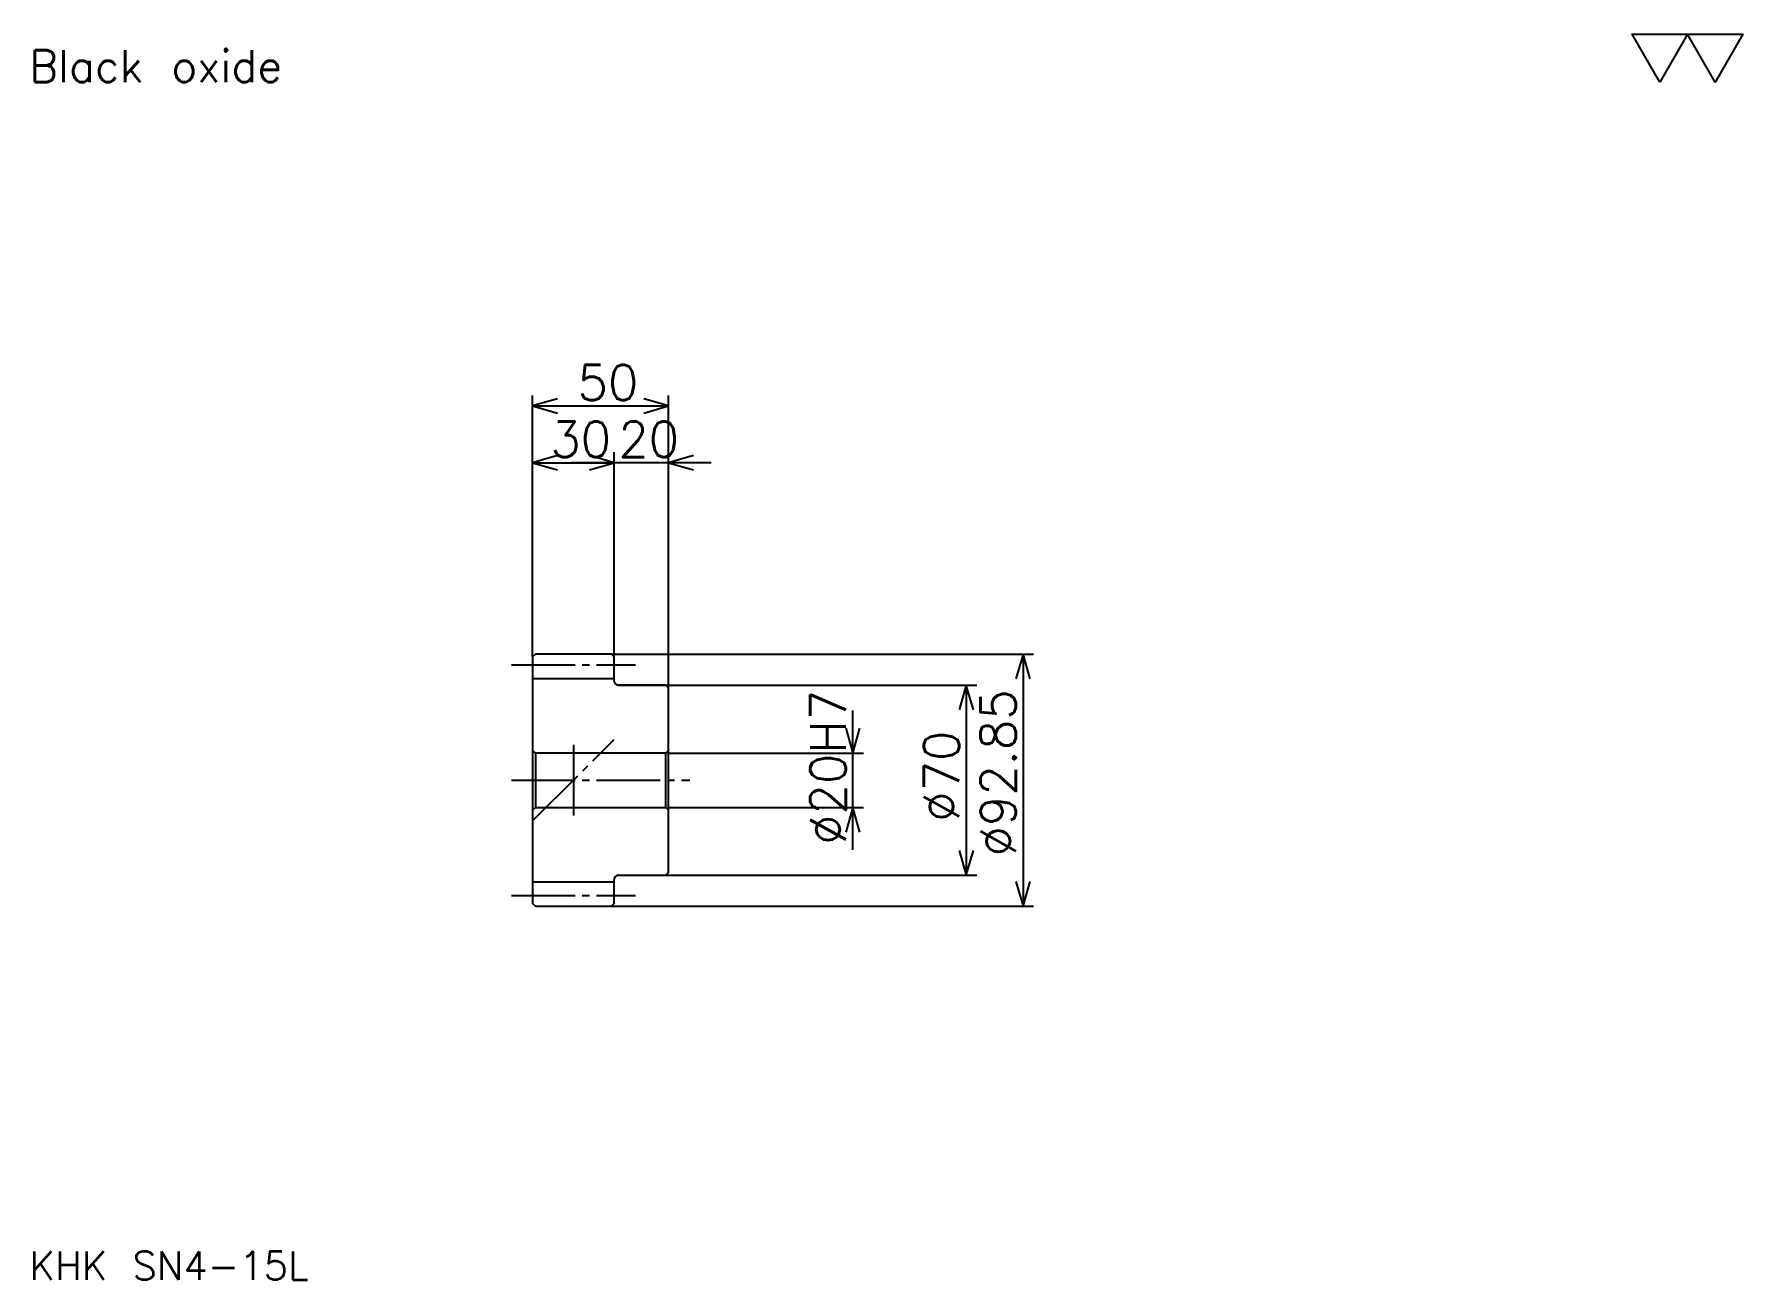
# Model space of a CAD drawing. Extents: x 28 to 657, y 29 to 487.
import ezdxf

# ---------------------------------------------------------------- set-up
doc = ezdxf.new("R2010")
doc.units = 0
doc.linetypes.add('DASHDOT', pattern=[31.304349, 23.478261, -2.608696, 2.608696, -2.608696])
doc.layers.get('0').update_dxf_attribs({"linetype": 'CONTINUOUS'})
doc.layers.add('DASHDOT', color=6, linetype='DASHDOT')
doc.styles.add('KANJI', font='TXT', dxfattribs={"bigfont": 'BIGFONT'})

msp = doc.modelspace()

# ---------------------------------------------------------------- linework, layer by layer
at = {"color": 5}
for p, q in [((211.304337, 259.035095), (211.304337, 354.252472)), ((261.304321, 259.035095), (261.304321, 354.252472)), ((211.304337, 350.339417), (261.304321, 350.339417)), ((241.304337, 259.035095), (241.304337, 333.382935)), ((211.304337, 329.469879), (241.304337, 329.469879)), ((276.956512, 329.469879), (225.652161, 329.469879)), ((211.304337, 258.035095), (211.304337, 259.035095)), ((240.304337, 259.035095), (261.304321, 259.035095)), ((241.304337, 258.035095), (241.304337, 259.035095)), ((261.304321, 259.035095), (395.652161, 259.035095)), ((261.304321, 246.608688), (261.304321, 259.035095)), ((391.739136, 259.035095), (391.739136, 166.182281)), ((242.804337, 247.608688), (261.304321, 247.608688)), ((261.304321, 247.608688), (374.782593, 247.608688)), ((370.869568, 247.608688), (370.869568, 177.608688)), ((329.130432, 186.956512), (329.130432, 238.260864)), ((261.304321, 222.608688), (333.043457, 222.608688)), ((261.304321, 202.608688), (333.043457, 202.608688)), ((242.804337, 177.608688), (261.304321, 177.608688)), ((261.304321, 177.608688), (374.782593, 177.608688)), ((240.304337, 166.182281), (261.304321, 166.182281)), ((261.304321, 166.182281), (395.652161, 166.182281))]:
    msp.add_line(p, q, dxfattribs=at)
at = {"color": 4}
for p, q in [((211.304337, 250.035095), (241.304337, 250.035095)), ((212.304337, 222.608688), (212.304337, 202.608688)), ((260.304321, 222.608688), (261.304321, 223.608688)), ((260.304321, 202.608688), (261.304321, 201.608688)), ((211.304337, 175.182281), (241.304337, 175.182281))]:
    msp.add_line(p, q, dxfattribs=at)
at = {"color": 7}
msp.add_line((226.304337, 225.652161), (226.304337, 199.565216), dxfattribs=at)
msp.add_lwpolyline([(626.086975, 469.565216), (615.913086, 487.200012), (656.608704, 487.200012), (646.434814, 469.565216), (636.260864, 487.200012), (626.086975, 469.565216)], dxfattribs=at)
at = {"color": 5}
for points in [[(220.434769, 352.94812), (211.304337, 350.339417), (220.434769, 347.730743)], [(252.173904, 347.730743), (261.304321, 350.339417), (252.173904, 352.94812)], [(220.434769, 332.078583), (211.304337, 329.469879), (220.434769, 326.861176)], [(232.173904, 326.861176), (241.304337, 329.469879), (232.173904, 332.078583)], [(232.173904, 326.861176), (241.304337, 329.469879), (232.173904, 332.078583)], [(270.434784, 332.078583), (261.304321, 329.469879), (270.434784, 326.861176)], [(394.347809, 249.904663), (391.739136, 259.035095), (389.130432, 249.904663)], [(373.478241, 238.478256), (370.869568, 247.608688), (368.260864, 238.478256)], [(326.521729, 231.73912), (329.130432, 222.608688), (331.739136, 231.73912)], [(331.739136, 193.478256), (329.130432, 202.608688), (326.521729, 193.478256)], [(368.260864, 186.73912), (370.869568, 177.608688), (373.478241, 186.73912)], [(389.130432, 175.312714), (391.739136, 166.182281), (394.347809, 175.312714)]]:
    msp.add_lwpolyline(points, dxfattribs=at)
at = {"color": 4}
for points in [[(241.304337, 249.108688), (241.304337, 258.035095), (240.304337, 259.035095), (212.304337, 259.035095), (211.304337, 258.035095), (211.304337, 201.608688)], [(242.804337, 177.608688), (260.304321, 177.608688), (261.304321, 178.608688), (261.304321, 246.608688), (260.304321, 247.608688), (242.804337, 247.608688)], [(211.304337, 201.608688), (212.304337, 202.608688), (260.304321, 202.608688), (260.304321, 222.608688), (212.304337, 222.608688), (211.304337, 223.608688)], [(211.304337, 201.608688), (211.304337, 167.182281), (212.304337, 166.182281), (240.304337, 166.182281), (241.304337, 167.182281), (241.304337, 176.108688)]]:
    msp.add_lwpolyline(points, dxfattribs=at)
for centre, start, end in [((242.804337, 249.108688), 180, 270), ((242.804337, 176.108688), 90, 180)]:
    msp.add_arc(centre, 1.5, start, end, dxfattribs=at)
at = {"layer": 'DASHDOT', "color": 7}
for p, q in [((203.478256, 255.035095), (249.130432, 255.035095)), ((211.304337, 197.608688), (241.304337, 227.608688)), ((203.478256, 212.608688), (269.130432, 212.608688)), ((203.478256, 170.182281), (249.130432, 170.182281))]:
    msp.add_line(p, q, dxfattribs=at)

# ---------------------------------------------------------------- texts
at = {"color": 7, "style": 'KANJI'}
for s, height, p in [('Black oxide', 11.73913, (26.086956, 469.565216)), ('50', 13.043478, (227.82608, 352.426392)), ('30', 13.043478, (217.82608, 331.556824)), ('20', 13.043478, (242.82608, 331.556824)), ('KHK SN4-15L', 10.434783, (26.086956, 28.695652))]:
    msp.add_text(s, height=height, dxfattribs=at).set_placement(p)
for s, p in [('%%c20H7', (326.521729, 188.804337)), ('%%c92.85', (389.130432, 184.565216)), ('%%c70', (368.260864, 197.282593))]:
    msp.add_text(s, height=13.043478, rotation=90, dxfattribs=at).set_placement(p)

doc.saveas('drawing.dxf')
